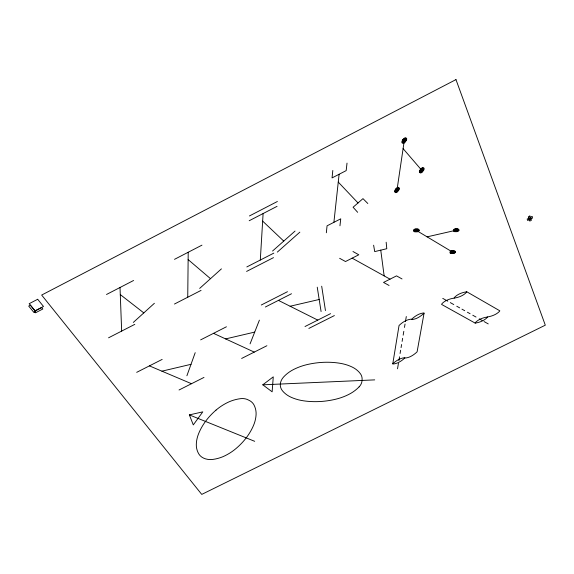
<?xml version="1.0" encoding="UTF-8"?>
<svg xmlns="http://www.w3.org/2000/svg" width="574" height="574" viewBox="0 0 574 574"><rect width="100%" height="100%" fill="white"/><g stroke="black" fill="none" stroke-linecap="round" stroke-linejoin="round"><path stroke-width="0.86" d="M187.741 297.232L188.207 252.259M260.302 260.044L263.107 213.55M326.341 232.764L327.058 225.833L340.741 218.823L339.959 225.79M332.82 170.464L332.045 177.918L346.179 170.614L347.019 163.116M333.896 222.332L339.105 174.274M396.993 189.994L404.29 140.587M424.071 313.139L417.104 351.812A29.346 23.319 -26 0 1 415.138 353.548A19.308 15.247 -26.1 0 1 410.546 356.519A12.276 9.643 -26.1 0 1 405.675 357.989L404.885 357.875A29.281 23.29 -24.9 0 1 403.013 359.532A19.272 15.225 -25.1 0 1 398.435 362.488A12.248 9.629 -25 0 1 393.563 363.966L392.767 363.844L399.045 325.515A29.152 22.91 -27.2 0 1 400.86 323.88A19.408 15.347 -27.1 0 1 405.581 320.794A13.209 10.49 -27.2 0 1 410.912 319.194L412.383 319.474A12.657 10.181 -28.5 0 0 417.398 317.967A19.918 16.101 -28.6 0 0 422.127 314.882A30.271 24.639 -28.6 0 0 424.071 313.139L423.476 313.002A13.245 10.497 -28.3 0 0 418.145 314.602A19.459 15.362 -28.2 0 0 413.409 317.702A29.231 22.931 -28.2 0 0 411.572 319.338M397.524 368.788L398.435 363.364M398.894 360.63L399.54 356.798M400.092 353.484L400.638 350.233M401.075 347.614L401.599 344.508M402.123 341.394L402.639 338.308M403.17 335.166L403.816 331.32M404.462 327.445L405.036 324.052M405.438 321.648L406.299 316.525M186.894 375.762L195.203 352.68M250.077 343.862L259.398 320.156M466.698 291.8L466.411 292.381A13.597 10.841 -32.6 0 1 461.826 295.732A20.147 16.122 -32.8 0 1 456.517 297.655A30.666 24.675 -33.4 0 1 454.127 298.121A29.382 22.96 -30.1 0 0 451.594 298.609A19.588 15.383 -30.5 0 0 446.285 300.532A12.563 9.909 -30.7 0 0 441.987 303.675L441.585 304.421L475.172 323.112A29.898 23.405 -32.7 0 0 477.496 322.653A19.645 15.297 -32.2 0 0 482.669 320.78A13.259 10.289 -32.1 0 0 487.161 317.544L487.484 316.927A30.006 23.405 -33.7 0 0 489.801 316.468A19.717 15.297 -33.2 0 0 494.982 314.595A13.31 10.289 -33 0 0 499.495 311.345L499.789 310.785L466.806 291.786A29.475 22.967 -31.1 0 0 464.165 292.288A19.652 15.39 -31.6 0 0 458.848 294.211A12.606 9.916 -31.7 0 0 454.536 297.375L454.127 298.121M475.172 323.112L475.581 322.394A12.298 9.414 -31.3 0 1 479.807 319.345A19.172 14.615 -31.2 0 1 484.994 317.472A28.765 21.826 -30.8 0 1 487.448 316.984M133.304 322.437L154.392 303.287M199.666 288.406L221.428 268.862M272.542 251.046L295.05 231.057M277.342 252.094L299.843 232.154M262.784 384.817L273.267 376.86L272.141 391.82L262.784 384.817L374.707 379.88M249.439 215.953L277.386 201.496M106.499 294.484L133.591 280.485M174.496 259.34L201.955 245.155M249.195 220.739L277.055 206.339M108.543 337.813L134.804 324.353M174.453 304.041L201.058 290.401M246.827 266.946L273.812 253.12M246.598 271.416L273.497 257.64M261.292 305.002L287.481 291.7M136.684 372.339L162.169 359.403M200.627 339.88L226.429 326.778M265.367 307.011L291.499 293.745M179.045 389.99L203.992 377.419M241.64 358.456L266.896 345.727M305.002 326.527L330.567 313.648M308.855 328.428L334.369 315.585M161.918 371.177L191.02 364.311M225.618 338.911L254.705 332.095M290.114 306.243L319.18 299.484M427.106 236.854L456.129 230.224M189.363 414.902L202.794 411.859L193.294 424.904L189.363 414.902L254.691 441.313M404.885 357.875L404.297 357.753A12.822 9.937 -25.1 0 0 399.117 359.324A18.842 14.544 -25 0 0 394.532 362.287A28.305 21.719 -25.2 0 0 392.767 363.844M149.412 365.875L191.508 383.712M213.506 333.336L254.253 352.099M278.419 300.381L317.774 320.098M339.629 258.3L345.505 261.529L358.8 254.777L352.967 251.52M389.064 285.472L383.525 282.43L396.534 275.872L402.022 278.942M352.149 258.156L390.026 279.151M442.755 298.372L447.785 301.192M450.296 302.598L453.776 304.557M456.761 306.229L459.659 307.858M461.977 309.156L464.703 310.692M467.408 312.213L470.07 313.705M472.761 315.219L476.018 317.042M479.268 318.871L482.081 320.45M484.069 321.562L488.244 323.908M416.308 230.382L452.642 252.144M120.289 294.591L143.809 312.902M188.129 259.577L210.507 278.677M262.648 221.119L283.75 241.094M367.819 203.505L362.976 198.64L353.089 207.236L357.659 212.308M338.258 182.094L358.047 202.966M403.099 148.63L421.746 170.284M528.726 218.292L529.214 219.706M530.484 217.41L530.972 218.823M373.631 245.213L374.7 251.599L386.79 248.714L386.159 242.228M317.243 287.187L321.088 311.553M321.691 286.211L325.451 310.577M380.749 250.128L384.149 275.893M120.023 287.495L121.659 331.098M403.457 140.673C403.852 144.72 407.138 136.311 403.457 140.673M403.874 140.63C404.139 142.323 405.423 138.678 403.874 140.63M396.182 190.087C396.591 193.883 399.726 185.954 396.182 190.087M396.584 190.044C396.864 191.63 398.076 188.2 396.584 190.044M420.936 170.37C421.28 174.245 424.552 166.173 420.936 170.37M421.338 170.327C421.589 171.949 422.859 168.455 421.338 170.327M416.882 230.382L415.727 230.389L416.882 230.382M417.463 230.382C414.715 232.685 415.102 228.122 417.463 230.382M418.044 230.375L417.901 230.691A1.435 1.205 -34.4 0 1 417.42 231.057A2.117 1.779 -34.4 0 1 416.86 231.257L415.461 231.265A2.117 1.779 -34.4 0 1 414.966 231.064A1.349 1.134 -34.3 0 1 414.622 230.726L414.729 230.059A1.349 1.134 -34.3 0 1 415.189 229.715A2.109 1.772 -34.2 0 1 415.748 229.507L417.147 229.507A2.109 1.772 -34.3 0 1 417.65 229.7A1.349 1.134 -34.3 0 1 417.987 230.045L418.044 230.375M418.625 230.375L418.439 230.791A1.909 1.607 -34.4 0 1 417.793 231.279A2.82 2.375 -34.5 0 1 417.04 231.544L415.181 231.559A2.82 2.375 -34.4 0 1 414.514 231.293A1.801 1.514 -34.3 0 1 414.062 230.841L414.206 229.952A1.801 1.514 -34.2 0 1 414.808 229.492A2.813 2.368 -34.2 0 1 415.569 229.22L417.427 229.213A2.813 2.368 -34.2 0 1 418.094 229.478A1.801 1.514 -34.3 0 1 418.546 229.93L418.625 230.375M419.199 230.368L418.97 230.892A2.389 2.009 -34.5 0 1 418.166 231.501A3.523 2.97 -34.5 0 1 417.226 231.839L414.902 231.853A3.523 2.97 -34.5 0 1 414.069 231.516A2.253 1.894 -34.3 0 1 413.502 230.949L413.682 229.837A2.246 1.894 -34.2 0 1 414.435 229.263A3.516 2.956 -34.2 0 1 415.382 228.926L417.714 228.918A3.516 2.956 -34.2 0 1 418.539 229.248A2.246 1.887 -34.3 0 1 419.106 229.815L419.199 230.368M456.696 230.217L455.562 230.224L456.696 230.217M457.263 230.217C454.536 232.499 454.988 227.986 457.263 230.217M457.83 230.217L457.686 230.526A1.428 1.17 -36.7 0 1 457.205 230.884A2.102 1.729 -36.7 0 1 456.646 231.085L455.282 231.092A2.102 1.729 -36.7 0 1 454.802 230.899A1.342 1.105 -36.6 0 1 454.472 230.561L454.601 229.901A1.342 1.105 -36.6 0 1 455.053 229.557A2.102 1.729 -36.5 0 1 455.613 229.356L456.983 229.349A2.102 1.729 -36.5 0 1 457.464 229.55A1.342 1.105 -36.6 0 1 457.787 229.887L457.83 230.217M458.396 230.21L458.203 230.626A1.901 1.564 -36.7 0 1 457.564 231.107A2.805 2.31 -36.8 0 1 456.818 231.372L454.995 231.387A2.805 2.31 -36.7 0 1 454.357 231.121A1.794 1.471 -36.6 0 1 453.919 230.676L454.091 229.794A1.794 1.471 -36.5 0 1 454.694 229.335A2.805 2.303 -36.5 0 1 455.44 229.069L457.263 229.062A2.798 2.303 -36.5 0 1 457.909 229.327A1.787 1.471 -36.6 0 1 458.339 229.772L458.396 230.21M458.963 230.21L458.719 230.726A2.375 1.952 -36.7 0 1 457.923 231.329A3.509 2.884 -36.8 0 1 456.99 231.659L454.716 231.674A3.509 2.884 -36.7 0 1 453.912 231.344A2.239 1.844 -36.6 0 1 453.367 230.784L453.582 229.686A2.239 1.837 -36.5 0 1 454.335 229.119A3.501 2.877 -36.5 0 1 455.268 228.782L457.55 228.768A3.501 2.877 -36.5 0 1 458.353 229.098A2.239 1.837 -36.6 0 1 458.891 229.657L458.963 230.21M453.202 252.137L452.082 252.151L453.202 252.137M453.761 252.129C451.078 254.361 451.501 249.977 453.761 252.129M454.314 252.122L454.178 252.424A1.399 1.141 -34.8 0 1 453.704 252.775A2.066 1.686 -34.8 0 1 453.151 252.976L451.803 252.991A2.066 1.686 -34.8 0 1 451.329 252.804A1.32 1.076 -34.7 0 1 451.006 252.481L451.128 251.835A1.32 1.076 -34.6 0 1 451.58 251.505A2.066 1.679 -34.6 0 1 452.125 251.304L453.474 251.29A2.066 1.679 -34.6 0 1 453.948 251.484A1.32 1.076 -34.7 0 1 454.271 251.807L454.314 252.122M454.873 252.115L454.687 252.517A1.866 1.521 -34.8 0 1 454.056 252.991A2.755 2.246 -34.8 0 1 453.324 253.256L451.523 253.27A2.755 2.246 -34.8 0 1 450.891 253.026A1.758 1.435 -34.7 0 1 450.461 252.589L450.626 251.735A1.758 1.435 -34.6 0 1 451.221 251.29A2.748 2.239 -34.6 0 1 451.953 251.025L453.754 251.01A2.748 2.239 -34.6 0 1 454.386 251.261A1.758 1.428 -34.7 0 1 454.816 251.692L454.873 252.115M455.433 252.115L455.196 252.617A2.332 1.901 -34.8 0 1 454.407 253.199A3.444 2.805 -34.8 0 1 453.489 253.529L451.25 253.557A3.444 2.813 -34.8 0 1 450.454 253.242A2.203 1.794 -34.7 0 1 449.923 252.703L450.124 251.634A2.196 1.787 -34.6 0 1 450.87 251.082A3.437 2.798 -34.5 0 1 451.788 250.752L454.034 250.723A3.437 2.798 -34.6 0 1 454.823 251.039A2.196 1.787 -34.7 0 1 455.354 251.584L455.433 252.115M402.869 139.654L402.202 140.802A3.796 3.336 -43.7 0 0 401.908 141.814A2.425 2.131 -43.7 0 0 401.972 142.761L402.962 143.407A2.425 2.138 -43.7 0 0 403.917 143.134A3.803 3.351 -43.9 0 0 404.806 142.51L406.378 140.365A3.81 3.351 -44 0 0 406.672 139.353A2.432 2.138 -44.1 0 0 406.614 138.406L405.682 137.731A2.576 2.267 -44 0 0 404.67 138.025A3.803 3.336 -43.9 0 0 403.766 138.65L402.869 139.654M403.149 139.841L402.618 140.759A3.042 2.669 -43.8 0 0 402.381 141.57A1.937 1.708 -43.7 0 0 402.431 142.323L403.228 142.84A1.944 1.708 -43.8 0 0 403.988 142.625A3.042 2.676 -43.9 0 0 404.706 142.13L405.962 140.408A3.042 2.683 -44 0 0 406.198 139.597A1.944 1.708 -44 0 0 406.148 138.843L405.402 138.305A2.059 1.815 -44 0 0 404.591 138.542A3.042 2.669 -43.9 0 0 403.874 139.037L403.149 139.841M403.436 140.027L403.034 140.716A2.282 2.002 -43.8 0 0 402.862 141.326A1.457 1.277 -43.8 0 0 402.898 141.886L403.493 142.28A1.457 1.284 -43.8 0 0 404.06 142.115A2.282 2.009 -43.9 0 0 404.598 141.742L405.545 140.451A2.282 2.009 -44 0 0 405.718 139.848A1.457 1.284 -44 0 0 405.682 139.281L405.122 138.872A1.55 1.363 -44 0 0 404.512 139.052A2.282 2.002 -43.9 0 0 403.974 139.425L403.436 140.027M395.608 189.14L394.962 190.231A3.645 3.157 -37 0 0 394.682 191.178A2.325 2.016 -36.9 0 0 394.747 192.06L395.716 192.656A2.332 2.023 -36.9 0 0 396.641 192.383A3.652 3.171 -37 0 0 397.502 191.795L399.016 189.764A3.652 3.171 -37.1 0 0 399.303 188.817A2.332 2.023 -37.2 0 0 399.239 187.928L398.327 187.311A2.475 2.145 -37.2 0 0 397.344 187.598A3.645 3.157 -37.1 0 0 396.476 188.193L395.608 189.14M395.888 189.312L395.371 190.181A2.913 2.526 -37 0 0 395.142 190.941A1.858 1.614 -37 0 0 395.199 191.651L395.974 192.125A1.866 1.614 -37 0 0 396.706 191.91A2.92 2.533 -37 0 0 397.402 191.436L398.607 189.815A2.92 2.54 -37.1 0 0 398.837 189.054A1.866 1.622 -37.2 0 0 398.786 188.344L398.062 187.849A1.98 1.715 -37.2 0 0 397.273 188.078A2.92 2.526 -37.1 0 0 396.577 188.552L395.888 189.312M396.16 189.485L395.773 190.138A2.188 1.894 -37 0 0 395.608 190.704A1.399 1.213 -37 0 0 395.644 191.235L396.225 191.594A1.399 1.213 -37 0 0 396.778 191.429A2.188 1.901 -37 0 0 397.301 191.077L398.205 189.858A2.188 1.901 -37.1 0 0 398.378 189.291A1.399 1.213 -37.2 0 0 398.334 188.76L397.789 188.387A1.485 1.284 -37.2 0 0 397.201 188.559A2.188 1.894 -37.1 0 0 396.684 188.918L396.16 189.485M420.376 169.402L419.716 170.507A3.695 3.179 -40.8 0 0 419.415 171.475A2.361 2.031 -40.7 0 0 419.465 172.379L420.426 172.989A2.361 2.038 -40.7 0 0 421.352 172.717A3.702 3.193 -40.8 0 0 422.227 172.121L423.777 170.055A3.709 3.193 -40.9 0 0 424.078 169.086A2.368 2.038 -41 0 0 424.028 168.182L423.131 167.551A2.511 2.16 -41 0 0 422.141 167.838A3.702 3.179 -40.9 0 0 421.266 168.44L420.376 169.402M420.649 169.574L420.118 170.464A2.956 2.547 -40.8 0 0 419.881 171.239A1.887 1.629 -40.7 0 0 419.924 171.956L420.685 172.451A1.887 1.629 -40.8 0 0 421.431 172.236A2.963 2.554 -40.8 0 0 422.134 171.755L423.368 170.105A2.963 2.554 -40.9 0 0 423.612 169.323A1.894 1.629 -41 0 0 423.569 168.605L422.851 168.096A2.009 1.729 -40.9 0 0 422.062 168.326A2.963 2.547 -40.9 0 0 421.359 168.806L420.649 169.574M420.921 169.753L420.527 170.413A2.217 1.909 -40.8 0 0 420.347 171.002A1.421 1.22 -40.8 0 0 420.376 171.54L420.95 171.906A1.421 1.22 -40.8 0 0 421.51 171.748A2.224 1.916 -40.8 0 0 422.034 171.389L422.966 170.148A2.224 1.916 -40.9 0 0 423.146 169.567A1.421 1.22 -40.9 0 0 423.117 169.021L422.579 168.641A1.507 1.299 -40.9 0 0 421.983 168.813A2.217 1.909 -40.9 0 0 421.452 169.179L420.921 169.753M455.971 79.592L41.665 295.058L201.747 494.408L545.3 325.178L455.971 79.592M37.683 299.276L29.181 303.696L35.05 310.85L43.502 306.466L37.683 299.276M30.393 305.21L28.7 306.093L34.017 312.557L35.703 311.682L30.393 305.21M41.672 307.571L34.275 311.409L35.444 312.83L42.828 308.999L41.672 307.571M529.888 216.018L528.331 216.8L529.809 221.09L531.366 220.308L529.888 216.018M532.041 216.628L527.169 219.081L527.657 220.488L532.529 218.041L532.041 216.628M359.109 386.862A11.53 9.019 -21 0 0 362.029 380.44A14.379 11.265 -20.9 0 0 360.393 373.724A30.257 23.642 -19.7 0 0 352.142 367.03A47.097 36.535 -18.7 0 0 340.21 363.313A70.315 53.834 -17.8 0 0 306.975 364.619A47.247 36.729 -17.9 0 0 293.788 369.391A30.508 23.972 -17.6 0 0 283.613 376.974A14.601 11.566 -16.8 0 0 282.458 390.808A30.853 24.539 -18 0 0 291.262 397.33A48.654 39.018 -19.1 0 0 303.366 400.788A74.541 60.65 -20.3 0 0 335.74 399.21A48.503 38.795 -20 0 0 348.454 394.603A32.539 25.758 -20.2 0 0 359.109 386.862M216.039 410.094A70.243 53.088 -14.1 0 0 198.496 433.973A47.039 35.724 -12.6 0 0 196.308 444.585A30.221 22.946 -11.4 0 0 198.819 453.977A14.357 10.849 -10.5 0 0 212.997 459.401A30.58 23.347 -10.3 0 0 225.03 455.727A48.503 37.389 -9.6 0 0 235.814 448.71A74.634 58.125 -8.1 0 0 253.457 425.578A48.675 37.784 -9.9 0 0 256.076 414.844A30.853 23.957 -11.2 0 0 254.017 404.993A14.601 11.387 -12.3 0 0 248.391 399.999A11.745 9.177 -12.4 0 0 240.535 398.665A32.338 24.926 -12.5 0 0 227.232 402.69A47.212 36.076 -13 0 0 216.039 410.094"/></g></svg>
